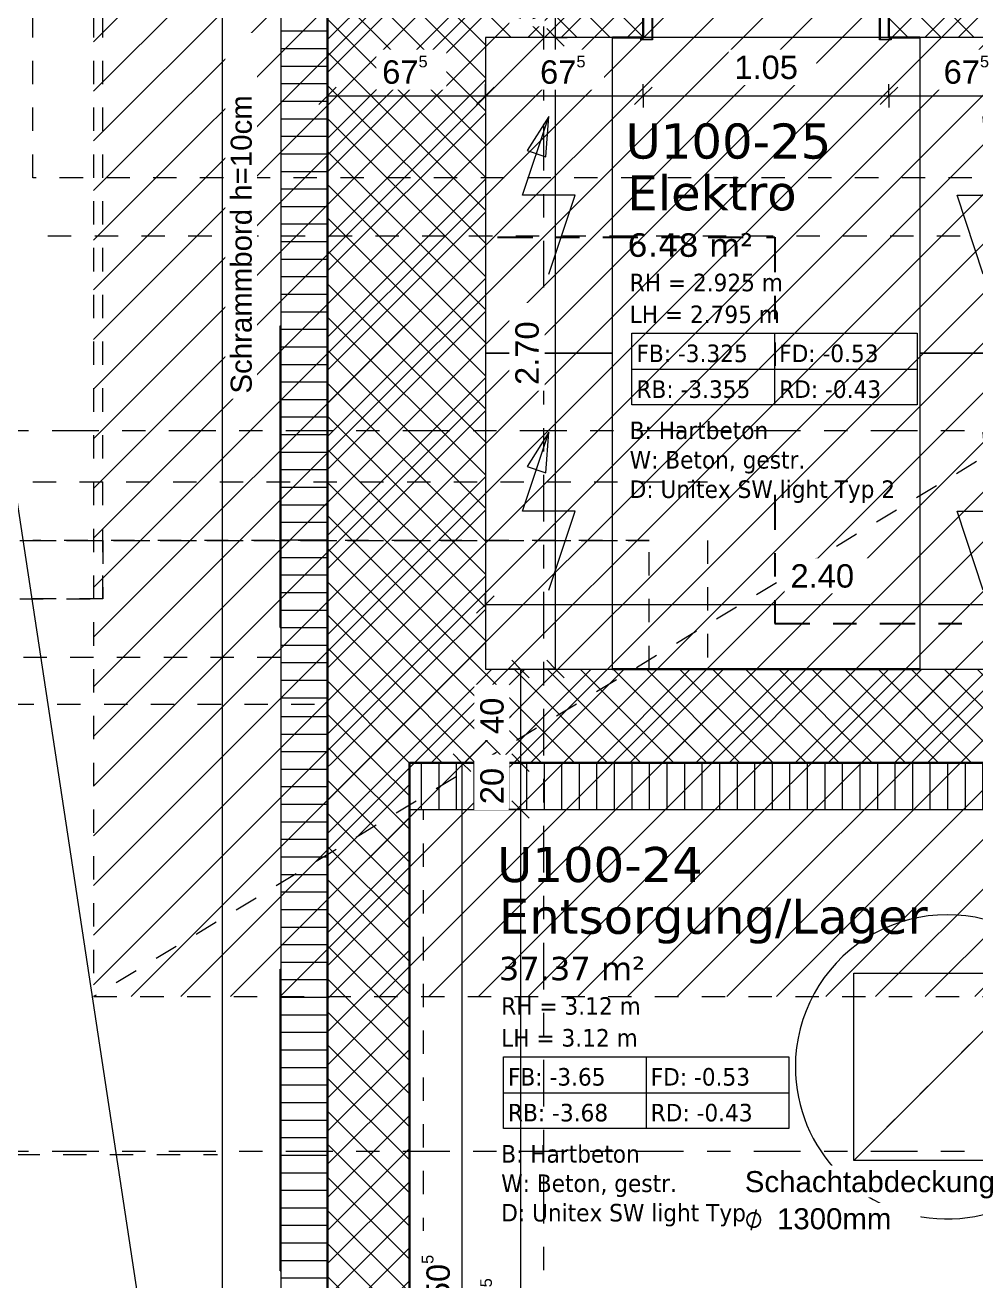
# Model space of a CAD drawing. Header units: metres. Extents: x -35.6 to 33, y -4 to 38.1.
# Drawn here: x -14.28 to -10.21, y 0.24 to 5.6 of the extents above; entities that cross this region are included whole.
import ezdxf

# ---------------------------------------------------------------- set-up
doc = ezdxf.new("R2010")
doc.units = ezdxf.units.M
for name, pattern in [('_Rasterlinie_', [0.375, 0.2, -0.05, 0.075, -0.05]), ('_Schnittlinie_', [0.3, 0.15, -0.05, 0.05, -0.05]), ('_Verdeckte Linien_', [0.15, 0.1, -0.05]), ('Grundrissdarstellung Sturz', [0.25, 0.15, -0.05, 0, -0.05]), ('Strichliert - Fein', [0.15, 0.1, -0.05]), ('Strichpunkt - Fein', [0.2, 0.1, -0.05, 0, -0.05]), ('Strichpunkt - Weit', [0.5, 0.2, -0.15, 0, -0.15])]:
    doc.linetypes.add(name, pattern=pattern)
for name, color, linetype, lineweight in [('A-____-____-DIMS', 7, 'Continuous', 5), ('A-____-____-DIMS-50', 7, 'Continuous', 5), ('A-AREA-____-IDEN', 7, 'Continuous', 5), ('A-CLNG-____-OTLN', 7, 'Continuous', 9), ('A-DETL-____-HDLN', 7, '_Verdeckte Linien_', 9), ('A-DETL-GENF-HDLN', 7, '_Verdeckte Linien_', 9), ('A-DETL-GENF-OTLN', 7, 'Continuous', 9), ('A-DOOR-____-OTLN', 7, 'Continuous', 9), ('A-DOOR-FRAM-MCUT', 7, 'Continuous', 9), ('A-DOOR-OPNG-OTLN', 7, 'Continuous', 9), ('A-FLOR-____-OTLN', 7, 'Continuous', 9), ('A-FLOR-____-OVHD', 7, 'Strichpunkt - Fein', 9), ('A-GENM-____-OTLN', 7, 'Continuous', 9), ('A-WALL-____-MCUT', 7, 'Continuous', 35), ('A-WALL-____-PATT', 7, 'Continuous', 35), ('E-ELEC-EQPM-OTLN', 7, 'Continuous', 9), ('E-LITE-EQPM-OTLN', 7, 'Continuous', 9), ('S-COLS-____-OTLN', 7, 'Continuous', 9), ('S-GRID-____-OTLN', 7, 'Continuous', 5), ('Text', 7, 'Continuous', 5)]:
    doc.layers.add(name, color=color, linetype=linetype, lineweight=lineweight)
doc.layers.add('G-____-____-SYMB', color=7, linetype='Strichpunkt - Weit', lineweight=5, true_color=0x008080)
doc.styles.add('Arial', font='arial.ttf', dxfattribs={"height": 0.1})
doc.styles.add('Arial_2', font='arial.ttf', dxfattribs={"height": 0.09})
doc.styles.add('Segoe UI Symbol', font='seguisym.ttf', dxfattribs={"height": 0.09})
doc.styles.add('Verdana_2', font='verdana.ttf', dxfattribs={"height": 0.1})
doc.styles.add('Verdana_3', font='verdana.ttf', dxfattribs={"width": 0.9, "height": 0.075})
doc.styles.add('Verdana_4', font='verdana.ttf', dxfattribs={"height": 0.15})
doc.dimstyles.new('SUB_Rohbau_fein', dxfattribs={"dimscale": 0.3048, "dimtxt": 0.102026, "dimasz": 0.246063, "dimexe": 0.164042, "dimexo": 0.0625, "dimgap": 0.123031, "dimtad": 1, "dimdec": 1, "dimlfac": 100, "dimrnd": 0.5, "dimdsep": 46, "dimtxsty": 'Arial', "dimblk1": 'OBLIQUE', "dimblk2": 'OBLIQUE', "dimsah": 1, "dimcen": 0.09, "dimazin": 0, "dimtfac": 1, "dimtdec": 4, "dimtix": 1, "dimtmove": 0, "dimatfit": 3, "dimfxl": 0.164042, "dimfxlon": 1, "dimtvp": 1, "dimtfill": 1, "dimtolj": 1, "dimtzin": 0, "dimarcsym": 2})
doc.dimstyles.new('SUB_Rohbau_fein_1', dxfattribs={"dimscale": 0.3048, "dimtxt": 0.102026, "dimasz": 0.246063, "dimexe": 0.164042, "dimexo": 0.0625, "dimgap": 0.123031, "dimtad": 1, "dimrnd": 0.005, "dimzin": 0, "dimdsep": 46, "dimtxsty": 'Arial', "dimblk1": 'OBLIQUE', "dimblk2": 'OBLIQUE', "dimsah": 1, "dimcen": 0.09, "dimazin": 0, "dimtfac": 1, "dimtdec": 4, "dimtix": 1, "dimtmove": 0, "dimatfit": 3, "dimfxl": 0.164042, "dimfxlon": 1, "dimtvp": 1, "dimtfill": 1, "dimtolj": 1, "dimtzin": 0, "dimarcsym": 2})
doc.dimstyles.new('SUB_Rohbau_fein_2', dxfattribs={"dimscale": 0.3048, "dimtxt": 0.102026, "dimasz": 0.246063, "dimexe": 0.164042, "dimexo": 0.0625, "dimgap": 0.123031, "dimtad": 1, "dimrnd": 0.005, "dimzin": 0, "dimdsep": 46, "dimtxsty": 'Arial', "dimblk1": 'OBLIQUE', "dimblk2": 'OBLIQUE', "dimsah": 1, "dimcen": 0.09, "dimazin": 0, "dimtfac": 1, "dimtdec": 4, "dimtix": 1, "dimtmove": 2, "dimatfit": 3, "dimfxl": 0.164042, "dimfxlon": 1, "dimtvp": 1, "dimtfill": 1, "dimtolj": 1, "dimtzin": 0, "dimarcsym": 2})
pattern_1 = [(45, (0, 0), (-0.0707107, 0.0707107), []), (135, (0, 0), (-0.0707107, -0.0707107), [])]

# ---------------------------------------------------------------- blocks, each defined once
blk = doc.blocks.new('TU DF 1 - Stahlzarge - stumpf einschlagend - ML - 1050 x 2140 - EI30-selbstschliessend-32256517--01_UG_OK_FFB_AF_ro')
at = {"layer": 'A-DOOR-____-OTLN', "linetype": 'Grundrissdarstellung Sturz'}
for p, q in [((-0.525, 0.15), (0.525, 0.15)), ((-0.525, -0.15), (0.525, -0.15))]:
    blk.add_line(p, q, dxfattribs=at)
at = {"layer": 'A-DOOR-FRAM-MCUT'}
for p, q in [((-0.535, 0.16), (-0.485, 0.16)), ((-0.535, 0.15), (-0.535, 0.16)), ((-0.533, 0.158), (-0.533, 0.15)), ((-0.487, 0.158), (-0.533, 0.158)), ((-0.487, -0.108), (-0.487, 0.158)), ((-0.485, 0.16), (-0.485, -0.11)), ((0.485, 0.16), (0.535, 0.16)), ((0.485, -0.11), (0.485, 0.16)), ((0.487, 0.158), (0.487, -0.108)), ((0.533, 0.158), (0.487, 0.158)), ((0.533, 0.15), (0.533, 0.158)), ((0.535, 0.16), (0.535, 0.15)), ((-0.535, -0.16), (-0.535, -0.15)), ((-0.5, -0.16), (-0.535, -0.16)), ((-0.533, -0.15), (-0.533, -0.158)), ((-0.533, -0.158), (-0.502, -0.158)), ((-0.502, -0.108), (-0.487, -0.108)), ((-0.502, -0.158), (-0.502, -0.108)), ((-0.5, -0.11), (-0.5, -0.16)), ((-0.485, -0.11), (-0.5, -0.11)), ((0.5, -0.11), (0.485, -0.11)), ((0.487, -0.108), (0.502, -0.108)), ((0.5, -0.16), (0.5, -0.11)), ((0.535, -0.16), (0.5, -0.16)), ((0.502, -0.108), (0.502, -0.158)), ((0.502, -0.158), (0.533, -0.158)), ((0.533, -0.158), (0.533, -0.15)), ((0.535, -0.15), (0.535, -0.16))]:
    blk.add_line(p, q, dxfattribs=at)
at = {"layer": 'A-DOOR-OPNG-OTLN'}
blk.add_line((0.5, -0.16), (0.5, -1.16), dxfattribs=at)
blk.add_arc((0.5, -0.16), 1, 180, 270, dxfattribs=at)
blk = doc.blocks.new('Schaltschrank - 1350 x 600 x 2200 mm-21136576--01_UG_OK_FFB_AF_ro')
at = {"layer": 'A-DETL-GENF-OTLN'}
for p, q in [((0, -0.1589), (0.3375, -0.2714)), ((0, -0.3839), (0, -0.1589)), ((0.1908, -0.178), (0.1641, -0.2581)), ((0.3375, -0.2714), (0.1908, -0.178)), ((0.1641, -0.2581), (0.3375, -0.2714)), ((-0.3375, -0.2714), (0, -0.3839))]:
    blk.add_line(p, q, dxfattribs=at)
at = {"layer": 'E-ELEC-EQPM-OTLN'}
for p, q in [((0.675, 0), (-0.675, 0)), ((-0.675, 0), (-0.675, -0.5429)), ((0.675, -0.5429), (0.675, 0)), ((-0.675, -0.5429), (0.675, -0.5429))]:
    blk.add_line(p, q, dxfattribs=at)
blk = doc.blocks.new('Schaltschrank - 1350 x 600 x 2200 mm-21136577--01_UG_OK_FFB_AF_ro')
at = {"layer": 'A-DETL-GENF-OTLN'}
for p, q in [((-0.3375, 0.2714), (0, 0.3839)), ((0, 0.3839), (0, 0.1589)), ((0, 0.1589), (0.3375, 0.2714)), ((0.1641, 0.2581), (0.3375, 0.2714)), ((0.3375, 0.2714), (0.1908, 0.178)), ((0.1908, 0.178), (0.1641, 0.2581))]:
    blk.add_line(p, q, dxfattribs=at)
at = {"layer": 'E-ELEC-EQPM-OTLN'}
for p, q in [((0.675, 0.5429), (-0.675, 0.5429)), ((-0.675, 0.5429), (-0.675, 0)), ((0.675, 0), (0.675, 0.5429)), ((-0.675, 0), (0.675, 0))]:
    blk.add_line(p, q, dxfattribs=at)
blk = doc.blocks.new('Langfeldleuchte Deckeneinbau - 7200lm _ 4000K _ 1250 x 50-V31--01_UG_OK_FFB_AF_ro')
at = {"layer": 'E-LITE-EQPM-OTLN', "color": 253, "true_color": 0x999999}
for p, q in [((-13.185, 4.3192), (-13.183, 4.3192)), ((-13.185, 4.3192), (-13.183, 4.3192)), ((-13.185, 4.3192), (-13.185, 3.0297)), ((-13.185, 4.2994), (-13.185, 4.3192)), ((-13.183, 4.2994), (-13.185, 4.2994)), ((-13.185, 4.2994), (-13.185, 3.0494)), ((-13.183, 4.2994), (-13.185, 4.2994)), ((-13.185, 3.0494), (-13.185, 4.2994)), ((-13.185, 4.2994), (-13.185, 3.0494)), ((-13.183, 3.0494), (-13.185, 3.0494)), ((-13.185, 3.0297), (-13.185, 3.0494)), ((-13.185, 3.0494), (-13.183, 3.0494)), ((-13.185, 3.0297), (-13.183, 3.0297)), ((-13.183, 3.0297), (-13.185, 3.0297))]:
    blk.add_line(p, q, dxfattribs=at)
blk = doc.blocks.new('Langfeldleuchte Deckeneinbau - 7200lm _ 4000K _ 1250 x 50-V32--01_UG_OK_FFB_AF_ro')
at = {"layer": 'E-LITE-EQPM-OTLN', "color": 253, "true_color": 0x999999}
for p, q in [((-13.185, 1.5692), (-13.183, 1.5692)), ((-13.185, 1.5692), (-13.183, 1.5692)), ((-13.185, 1.5692), (-13.185, 0.2797)), ((-13.185, 1.5494), (-13.185, 1.5692)), ((-13.183, 1.5494), (-13.185, 1.5494)), ((-13.185, 1.5494), (-13.185, 0.2994)), ((-13.183, 1.5494), (-13.185, 1.5494)), ((-13.185, 0.2994), (-13.185, 1.5494)), ((-13.185, 1.5494), (-13.185, 0.2994)), ((-13.183, 0.2994), (-13.185, 0.2994)), ((-13.185, 0.2797), (-13.185, 0.2994)), ((-13.185, 0.2994), (-13.183, 0.2994)), ((-13.185, 0.2797), (-13.183, 0.2797)), ((-13.183, 0.2797), (-13.185, 0.2797))]:
    blk.add_line(p, q, dxfattribs=at)
blk = doc.blocks.new('Deckenöffnung rechteckig - DS-41446744--01_UG_OK_FFB_AF_ro')
at = {"layer": 'A-DETL-GENF-OTLN', "linetype": 'Strichliert - Fein'}
for p, q in [((-0.4, -0.4), (0.4, 0.4)), ((-0.4, -0.4), (-0.4, 0.4)), ((-0.4, 0.4), (0.4, 0.4)), ((0.4, -0.4), (0.4, 0.4)), ((0.4, -0.4), (-0.4, -0.4))]:
    blk.add_line(p, q, dxfattribs=at)
at = {"layer": 'A-DETL-GENF-OTLN'}
for p, q in [((-0.4, -0.4), (-0.4, 0.4)), ((-0.4, -0.4), (0.4, 0.4)), ((-0.4, 0.4), (0.4, 0.4)), ((0.4, -0.4), (0.4, 0.4)), ((0.4, -0.4), (-0.4, -0.4))]:
    blk.add_line(p, q, dxfattribs=at)
blk = doc.blocks.new('Schachtabdeckung_rund - Rund-41619066--01_UG_OK_FFB_AF_ro')
at = {"layer": 'A-GENM-____-OTLN'}
for start, end in [(64.921, 180), (180, 357.7894)]:
    blk.add_arc((0, 0), 0.65, start, end, dxfattribs=at)
blk = doc.blocks.new('Rampenpfeil - Geschnitten-31193017--01_UG_OK_FFB_AF_ro')
at = {"layer": 'A-DETL-GENF-OTLN'}
blk.add_line((0, 0), (9.781, 1.4849), dxfattribs=at)
blk = doc.blocks.new('DE_Linie_mit_Text - Strichliert-43508621--01_UG_OK_FFB_AF_ro')
at = {"layer": 'A-DETL-GENF-HDLN'}
blk.add_line((21.6133, 0), (0, 0), dxfattribs=at)
blk = doc.blocks.new('Beschriftung_Räume-SUB - Vollständig-17704717--01_UG_OK_FFB_AF_ro')
at = {"layer": 'A-AREA-____-IDEN'}
for p, q in [((0, -0.01825), (0.0244, -0.01825)), ((0, -0.02438), (0, -0.01825)), ((0.0122, -0.01825), (0.0122, -0.02438)), ((0.0244, -0.01825), (0.0244, -0.02438)), ((0, -0.02132), (0.0244, -0.02132)), ((0.0244, -0.02438), (0, -0.02438))]:
    blk.add_line(p, q, dxfattribs=at)
blk = doc.blocks.new('DIMBLOCK579--01_UG_OK_FFB_AF_ro')
at = {"layer": 'A-____-____-DIMS-50'}
for p, q in [((-12.008, 5.5516), (-12.0455, 5.5891)), ((-12.008, 5.5516), (-12.058, 5.5516)), ((-12.008, 2.8516), (-12.008, 5.5516)), ((-12.008, 5.5516), (-11.9705, 5.5141)), ((-12.008, 5.5516), (-11.958, 5.5516)), ((-12.008, 2.8516), (-12.058, 2.8516)), ((-12.008, 2.8516), (-12.0455, 2.8891)), ((-12.008, 2.8516), (-11.9705, 2.8141)), ((-12.008, 2.8516), (-11.958, 2.8516))]:
    blk.add_line(p, q, dxfattribs=at)
at = {"layer": 'A-____-____-DIMS-50', "color": 0, "insert": (-12.18, 4.0659), "char_height": 0.1, "width": 0.325653, "attachment_point": 1, "rotation": 90, "line_spacing_factor": 0.941778, "style": 'Arial', "bg_fill": 3, "box_fill_scale": 1.25, "bg_fill_color": 256, "bg_fill_true_color": 13158600, "bg_fill_transparency": 0}
blk.add_mtext('2.70', dxfattribs=at)
blk = doc.blocks.new('_Oblique')
at = {"color": 0, "linetype": 'ByBlock', "lineweight": -2}
blk.add_line((-0.5, -0.5), (0.5, 0.5), dxfattribs=at)
blk = doc.blocks.new('DIMBLOCK580--01_UG_OK_FFB_AF_ro')
at = {"layer": 'A-____-____-DIMS-50'}
for p, q in [((-12.008, 5.8516), (-12.058, 5.8516)), ((-12.008, 5.8516), (-12.0455, 5.8891)), ((-12.008, 5.5516), (-12.008, 5.8516)), ((-12.008, 5.8516), (-11.9705, 5.8141)), ((-12.008, 5.8516), (-11.958, 5.8516)), ((-12.008, 5.5516), (-12.0455, 5.5891)), ((-12.008, 5.5516), (-12.058, 5.5516)), ((-12.008, 5.5516), (-11.9705, 5.5141)), ((-12.008, 5.5516), (-11.958, 5.5516))]:
    blk.add_line(p, q, dxfattribs=at)
at = {"layer": 'A-____-____-DIMS-50', "color": 0, "insert": (-12.18, 5.624), "char_height": 0.1, "width": 0.186088, "attachment_point": 1, "rotation": 90, "line_spacing_factor": 0.941778, "style": 'Arial', "bg_fill": 3, "box_fill_scale": 1.25, "bg_fill_color": 256, "bg_fill_true_color": 13158600, "bg_fill_transparency": 0}
blk.add_mtext('30', dxfattribs=at)
blk = doc.blocks.new('DIMBLOCK705--01_UG_OK_FFB_AF_ro')
at = {"layer": 'A-____-____-DIMS-50'}
for p, q in [((-12.408, 2.4516), (-12.4455, 2.4891)), ((-12.408, 2.4516), (-12.458, 2.4516)), ((-12.408, 2.4516), (-12.408, -2.0534)), ((-12.408, 2.4516), (-12.3705, 2.4141)), ((-12.408, 2.4516), (-12.358, 2.4516)), ((-12.408, -2.0534), (-12.4455, -2.0159)), ((-12.408, -2.0534), (-12.458, -2.0534)), ((-12.408, -2.0534), (-12.3705, -2.0909)), ((-12.408, -2.0534), (-12.358, -2.0534))]:
    blk.add_line(p, q, dxfattribs=at)
at = {"layer": 'A-____-____-DIMS-50', "color": 0, "insert": (-12.58, 0.0374), "char_height": 0.1, "width": 0.388091, "attachment_point": 1, "rotation": 90, "line_spacing_factor": 0.941778, "style": 'Arial', "bg_fill": 3, "box_fill_scale": 1.25, "bg_fill_color": 256, "bg_fill_true_color": 13158600, "bg_fill_transparency": 0}
blk.add_mtext('4.50\\A2\\H0.5x;\\S5^  ;\\H2x;', dxfattribs=at)
blk = doc.blocks.new('DIMBLOCK706--01_UG_OK_FFB_AF_ro')
at = {"layer": 'A-____-____-DIMS-50'}
for p, q in [((-12.158, 2.8516), (-12.208, 2.8516)), ((-12.158, 2.8516), (-12.1955, 2.8891)), ((-12.158, 2.8516), (-12.158, 2.4516)), ((-12.158, 2.8516), (-12.1205, 2.8141)), ((-12.158, 2.8516), (-12.108, 2.8516)), ((-12.158, 2.4516), (-12.1955, 2.4891)), ((-12.158, 2.4516), (-12.208, 2.4516)), ((-12.158, 2.4516), (-12.1205, 2.4141)), ((-12.158, 2.4516), (-12.108, 2.4516))]:
    blk.add_line(p, q, dxfattribs=at)
at = {"layer": 'A-____-____-DIMS-50', "color": 0, "insert": (-12.33, 2.574), "char_height": 0.1, "width": 0.186088, "attachment_point": 1, "rotation": 90, "line_spacing_factor": 0.941778, "style": 'Arial', "bg_fill": 3, "box_fill_scale": 1.25, "bg_fill_color": 256, "bg_fill_true_color": 13158600, "bg_fill_transparency": 0}
blk.add_mtext('40', dxfattribs=at)
blk = doc.blocks.new('DIMBLOCK707--01_UG_OK_FFB_AF_ro')
at = {"layer": 'A-____-____-DIMS-50'}
for p, q in [((-12.158, 2.4516), (-12.1955, 2.4891)), ((-12.158, 2.4516), (-12.208, 2.4516)), ((-12.158, 2.4516), (-12.158, 2.2516)), ((-12.158, 2.4516), (-12.1205, 2.4141)), ((-12.158, 2.4516), (-12.108, 2.4516)), ((-12.158, 2.2516), (-12.1955, 2.2891)), ((-12.158, 2.2516), (-12.208, 2.2516)), ((-12.158, 2.2516), (-12.1205, 2.2141)), ((-12.158, 2.2516), (-12.108, 2.2516))]:
    blk.add_line(p, q, dxfattribs=at)
at = {"layer": 'A-____-____-DIMS-50', "color": 0, "insert": (-12.33, 2.274), "char_height": 0.1, "width": 0.186088, "attachment_point": 1, "rotation": 90, "line_spacing_factor": 0.941778, "style": 'Arial', "bg_fill": 3, "box_fill_scale": 1.25, "bg_fill_color": 256, "bg_fill_true_color": 13158600, "bg_fill_transparency": 0}
blk.add_mtext('20', dxfattribs=at)
blk = doc.blocks.new('DIMBLOCK708--01_UG_OK_FFB_AF_ro')
at = {"layer": 'A-____-____-DIMS-50'}
for p, q in [((-12.158, 2.2516), (-12.1955, 2.2891)), ((-12.158, 2.2516), (-12.208, 2.2516)), ((-12.158, 2.2516), (-12.158, -2.0534)), ((-12.158, 2.2516), (-12.1205, 2.2141)), ((-12.158, 2.2516), (-12.108, 2.2516)), ((-12.158, -2.0534), (-12.1955, -2.0159)), ((-12.158, -2.0534), (-12.208, -2.0534)), ((-12.158, -2.0534), (-12.1205, -2.0909)), ((-12.158, -2.0534), (-12.108, -2.0534))]:
    blk.add_line(p, q, dxfattribs=at)
at = {"layer": 'A-____-____-DIMS-50', "color": 0, "insert": (-12.33, -0.0626), "char_height": 0.1, "width": 0.388091, "attachment_point": 1, "rotation": 90, "line_spacing_factor": 0.941778, "style": 'Arial', "bg_fill": 3, "box_fill_scale": 1.25, "bg_fill_color": 256, "bg_fill_true_color": 13158600, "bg_fill_transparency": 0}
blk.add_mtext('4.30\\A2\\H0.5x;\\S5^  ;\\H2x;', dxfattribs=at)
blk = doc.blocks.new('DIMBLOCK736--01_UG_OK_FFB_AF_ro')
at = {"layer": 'A-____-____-DIMS-50'}
for p, q in [((-12.308, 3.1277), (-12.308, 3.1777)), ((-9.908, 3.1277), (-9.908, 3.1777)), ((-12.308, 3.1277), (-12.3455, 3.0902)), ((-12.308, 3.1277), (-12.2705, 3.1652)), ((-12.308, 3.1277), (-9.908, 3.1277)), ((-12.308, 3.1277), (-12.308, 3.0777)), ((-9.908, 3.1277), (-9.9455, 3.0902)), ((-9.908, 3.1277), (-9.8705, 3.1652)), ((-9.908, 3.1277), (-9.908, 3.0777))]:
    blk.add_line(p, q, dxfattribs=at)
at = {"layer": 'A-____-____-DIMS-50', "color": 0, "insert": (-11.0037, 3.2998), "char_height": 0.1, "width": 0.325653, "attachment_point": 1, "line_spacing_factor": 0.941778, "style": 'Arial', "bg_fill": 3, "box_fill_scale": 1.25, "bg_fill_color": 256, "bg_fill_true_color": 13158600, "bg_fill_transparency": 0}
blk.add_mtext('2.40', dxfattribs=at)
blk = doc.blocks.new('DIMBLOCK743--01_UG_OK_FFB_AF_ro')
at = {"layer": 'A-____-____-DIMS-50'}
for p, q in [((-12.983, 5.3016), (-12.983, 5.3516)), ((-12.983, 5.3016), (-12.9455, 5.3391)), ((-12.308, 5.3016), (-12.308, 5.3516)), ((-12.308, 5.3016), (-12.2705, 5.3391)), ((-12.983, 5.3016), (-13.0205, 5.2641)), ((-12.983, 5.3016), (-12.308, 5.3016)), ((-12.983, 5.3016), (-12.983, 5.2516)), ((-12.308, 5.3016), (-12.3455, 5.2641)), ((-12.308, 5.3016), (-12.308, 5.2516))]:
    blk.add_line(p, q, dxfattribs=at)
at = {"layer": 'A-____-____-DIMS-50', "color": 0, "insert": (-12.7491, 5.4736), "char_height": 0.1, "width": 0.248525, "attachment_point": 1, "line_spacing_factor": 0.941778, "style": 'Arial', "bg_fill": 3, "box_fill_scale": 1.25, "bg_fill_color": 256, "bg_fill_true_color": 13158600, "bg_fill_transparency": 0}
blk.add_mtext('67\\A2\\H0.5x;\\S5^  ;\\H2x;', dxfattribs=at)
blk = doc.blocks.new('DIMBLOCK744--01_UG_OK_FFB_AF_ro')
at = {"layer": 'A-____-____-DIMS-50'}
for p, q in [((-12.308, 5.3016), (-12.308, 5.3516)), ((-12.308, 5.3016), (-12.2705, 5.3391)), ((-11.633, 5.3016), (-11.633, 5.3516)), ((-11.633, 5.3016), (-11.5955, 5.3391)), ((-12.308, 5.3016), (-12.3455, 5.2641)), ((-12.308, 5.3016), (-11.633, 5.3016)), ((-12.308, 5.3016), (-12.308, 5.2516)), ((-11.633, 5.3016), (-11.6705, 5.2641)), ((-11.633, 5.3016), (-11.633, 5.2516))]:
    blk.add_line(p, q, dxfattribs=at)
at = {"layer": 'A-____-____-DIMS-50', "color": 0, "insert": (-12.0741, 5.4736), "char_height": 0.1, "width": 0.248525, "attachment_point": 1, "line_spacing_factor": 0.941778, "style": 'Arial', "bg_fill": 3, "box_fill_scale": 1.25, "bg_fill_color": 256, "bg_fill_true_color": 13158600, "bg_fill_transparency": 0}
blk.add_mtext('67\\A2\\H0.5x;\\S5^  ;\\H2x;', dxfattribs=at)
blk = doc.blocks.new('DIMBLOCK745--01_UG_OK_FFB_AF_ro')
at = {"layer": 'A-____-____-DIMS-50'}
for p, q in [((-11.633, 5.3016), (-11.633, 5.3516)), ((-11.633, 5.3016), (-11.5955, 5.3391)), ((-10.583, 5.3016), (-10.583, 5.3516)), ((-10.583, 5.3016), (-10.5455, 5.3391)), ((-11.633, 5.3016), (-11.6705, 5.2641)), ((-11.633, 5.3016), (-10.583, 5.3016)), ((-11.633, 5.3016), (-11.633, 5.2516)), ((-10.583, 5.3016), (-10.6205, 5.2641)), ((-10.583, 5.3016), (-10.583, 5.2516))]:
    blk.add_line(p, q, dxfattribs=at)
at = {"layer": 'A-____-____-DIMS-50', "color": 0, "insert": (-11.2437, 5.4736), "char_height": 0.1, "width": 0.325653, "attachment_point": 1, "line_spacing_factor": 0.941778, "style": 'Arial', "bg_fill": 3, "box_fill_scale": 1.25, "bg_fill_color": 256, "bg_fill_true_color": 13158600, "bg_fill_transparency": 0}
blk.add_mtext('1.05', dxfattribs=at)
blk = doc.blocks.new('DIMBLOCK746--01_UG_OK_FFB_AF_ro')
at = {"layer": 'A-____-____-DIMS-50'}
for p, q in [((-10.583, 5.3016), (-10.583, 5.3516)), ((-10.583, 5.3016), (-10.5455, 5.3391)), ((-9.908, 5.3016), (-9.908, 5.3516)), ((-9.908, 5.3016), (-9.8705, 5.3391)), ((-10.583, 5.3016), (-10.6205, 5.2641)), ((-10.583, 5.3016), (-9.908, 5.3016)), ((-10.583, 5.3016), (-10.583, 5.2516)), ((-9.908, 5.3016), (-9.9455, 5.2641)), ((-9.908, 5.3016), (-9.908, 5.2516))]:
    blk.add_line(p, q, dxfattribs=at)
at = {"layer": 'A-____-____-DIMS-50', "color": 0, "insert": (-10.3491, 5.4736), "char_height": 0.1, "width": 0.248525, "attachment_point": 1, "line_spacing_factor": 0.941778, "style": 'Arial', "bg_fill": 3, "box_fill_scale": 1.25, "bg_fill_color": 256, "bg_fill_true_color": 13158600, "bg_fill_transparency": 0}
blk.add_mtext('67\\A2\\H0.5x;\\S5^  ;\\H2x;', dxfattribs=at)

msp = doc.modelspace()

# ---------------------------------------------------------------- hatches: boundary and pattern name
at = {"layer": 'A-DETL-GENF-OTLN', "true_color": 0xff00ff}
h = msp.add_hatch(dxfattribs=at)
h.set_pattern_fill('FP_36', color=6, style=0, pattern_type=2)
h.set_pattern_definition([(45, (0, 0), (-0.106066, 0.106066), [])])
h.paths.add_polyline_path([(-4.0742, 1.4516), (-2.728, 1.4516), (-2.728, 6.8016), (4.502, 6.8016), (4.502, 12.6516), (-13.983, 12.6516), (-13.983, 1.4516), (-4.128, 1.4516)])
h.paths.add_polyline_path([(-9.728, 2.8516), (-9.728, 4.7016), (-9.278, 4.7016), (-9.648, 4.6216), (-9.7203, 3.0217)])
h.paths.add_polyline_path([(-4.768, 9.9916), (-4.768, 11.2516), (-4.128, 11.2516), (-4.688, 11.1716), (-4.7103, 10.8428)])
at = {"layer": 'A-WALL-____-PATT', "lineweight": 9, "true_color": 0x787878}
h = msp.add_hatch(dxfattribs=at)
h.set_pattern_fill('FP_6', color=8, angle=270, style=0, pattern_type=2)
h.set_pattern_definition([(180, (-12.983, 12.929), (-9e-18, -0.075), [])])
h.paths.add_polyline_path([(-12.983, 2.7016), (-12.983, 7.2252), (-13.183, 7.2252), (-13.183, 2.7016), (-13.0205, 2.7016)])
at = {"layer": 'A-WALL-____-PATT', "lineweight": 9}
h = msp.add_hatch(dxfattribs=at)
h.set_pattern_fill('FP_1', color=256, style=0, pattern_type=2)
h.set_pattern_definition(pattern_1)
h.paths.add_polyline_path([(-12.983, 2.8516), (-12.308, 2.8516), (-12.308, 5.8516), (-12.983, 5.8516), (-12.983, 3.0991)])
h = msp.add_hatch(dxfattribs=at)
h.set_pattern_fill('FP_1', color=256, style=0, pattern_type=2)
h.set_pattern_definition(pattern_1)
h.paths.add_polyline_path([(-6.1278, 5.5516), (-5.278, 5.5516), (-5.278, 5.8516), (-10.583, 5.8516), (-10.583, 5.5516), (-6.6738, 5.5516)])
h.paths.add_polyline_path([(-4.228, 5.5516), (-4.128, 5.5516), (-4.128, 5.8516), (-4.228, 5.8516), (-4.228, 5.6803)])
h.paths.add_polyline_path([(-12.308, 5.5516), (-11.633, 5.5516), (-11.633, 5.8516), (-12.308, 5.8516), (-12.308, 5.6803)])
h = msp.add_hatch(dxfattribs=at)
h.set_pattern_fill('FP_1', color=256, style=0, pattern_type=2)
h.set_pattern_definition(pattern_1)
h.paths.add_polyline_path([(-12.983, 2.4516), (-4.128, 2.4516), (-4.128, 2.8516), (-12.983, 2.8516), (-12.983, 2.4537)])
at = {"layer": 'A-WALL-____-PATT', "lineweight": 9, "true_color": 0x787878}
h = msp.add_hatch(dxfattribs=at)
h.set_pattern_fill('FP_13', color=8, angle=270, style=0, pattern_type=2)
h.set_pattern_definition([(180, (-12.983, 0.32406), (1e-16, -0.075), [])])
h.paths.add_polyline_path([(-13.183, -2.0534), (-12.983, -2.0534), (-12.983, 2.7016), (-13.183, 2.7016), (-13.183, -2.0534)])
at = {"layer": 'A-WALL-____-PATT', "lineweight": 9}
h = msp.add_hatch(dxfattribs=at)
h.set_pattern_fill('FP_1', color=256, style=0, pattern_type=2)
h.set_pattern_definition(pattern_1)
h.paths.add_polyline_path([(-12.633, -2.0534), (-12.633, 2.4516), (-12.983, 2.4516), (-12.983, -2.0534), (-12.9127, -2.0534)])
at = {"layer": 'A-WALL-____-PATT', "lineweight": 9, "true_color": 0x787878}
h = msp.add_hatch(dxfattribs=at)
h.set_pattern_fill('FP_18', color=8, angle=-90, style=0, pattern_type=2)
h.set_pattern_definition([(270, (-8.306, 2.452), (0.075, 2e-16), [])])
h.paths.add_polyline_path([(-4.0662, 2.2516), (-3.978, 2.2516), (-3.978, 2.4516), (-12.633, 2.4516), (-12.633, 2.2516), (-4.0742, 2.2516)])

# ---------------------------------------------------------------- linework, layer by layer
at = {"layer": 'A-CLNG-____-OTLN'}
for p, q in [((-11.595, 5.5516), (-11.633, 5.5516)), ((-10.6229, 5.5516), (-11.5931, 5.5516)), ((-10.583, 5.5516), (-10.621, 5.5516))]:
    msp.add_line(p, q, dxfattribs=at)
at = {"layer": 'A-DETL-____-HDLN'}
for p, q in [((-13.943, 3.1516), (-13.943, 15.9716)), ((-13.983, 12.6516), (-13.983, 1.4516)), ((-14.243, 4.9516), (-14.243, 11.4816)), ((-9.028, 4.9516), (-14.243, 4.9516)), ((-9.278, 4.7016), (-14.243, 4.7016)), ((-14.243, 3.6516), (-11.358, 3.6516)), ((-15.698, 3.4016), (-11.608, 3.4016)), ((-14.243, 3.4016), (-11.608, 3.4016)), ((-11.608, 3.4016), (-14.243, 3.4016)), ((-13.943, 3.4016), (-13.943, 3.2216)), ((-13.943, 3.4016), (-13.943, 3.1516)), ((-11.608, 2.8516), (-11.608, 3.4016)), ((-11.358, 3.4016), (-11.358, 2.8516)), ((-15.698, 3.1516), (-13.943, 3.1516)), ((-13.943, 3.1516), (-15.698, 3.1516)), ((-9.028, 2.4516), (-11.608, 2.4516)), ((-13.983, 1.4516), (-2.728, 1.4516)), ((-19.113, 0.7766), (-13.453, 0.7766))]:
    msp.add_line(p, q, dxfattribs=at)
at = {"layer": 'A-FLOR-____-OTLN'}
for start, end in [(64.921, 180), (180, 357.7894)]:
    msp.add_arc((-10.333, 1.1516), 0.65, start, end, dxfattribs=at)
at = {"layer": 'A-FLOR-____-OVHD'}
for p, q in [((-13.183, 2.9016), (-19.538, 2.9016)), ((-19.538, 2.7016), (-12.983, 2.7016)), ((-12.573, -1.9934), (-12.573, 2.2516))]:
    msp.add_line(p, q, dxfattribs=at)
at = {"layer": 'A-WALL-____-MCUT'}
for p, q in [((-12.983, 16.4116), (-12.983, -2.0534)), ((-11.633, 5.5516), (-11.633, 5.8516)), ((-10.583, 5.8516), (-10.583, 5.5516)), ((-11.7652, 5.5516), (-11.633, 5.5516)), ((-10.583, 5.5516), (-10.4509, 5.5516)), ((-10.4509, 2.8516), (-11.7652, 2.8516)), ((-12.633, 2.4516), (-3.978, 2.4516)), ((-12.633, -2.0534), (-12.633, 2.4516))]:
    msp.add_line(p, q, dxfattribs=at)
at = {"layer": 'A-WALL-____-MCUT', "lineweight": 9}
for p, q in [((-13.183, 7.2252), (-13.183, -2.0534)), ((-12.633, 2.2516), (-3.978, 2.2516))]:
    msp.add_line(p, q, dxfattribs=at)
at = {"layer": 'G-____-____-SYMB', "color": 1, "linetype": '_Schnittlinie_', "lineweight": 30, "true_color": 0xff0000}
for p, q in [((-11.0713, 4.6974), (-11.0713, 4.1471)), ((-11.0713, 3.0466), (-9.1008, 3.0466))]:
    msp.add_line(p, q, dxfattribs=at)
at = {"layer": 'S-COLS-____-OTLN'}
for p, q in [((-13.433, 6.9442), (-13.433, 0.7611)), ((-13.433, 0.7611), (-13.433, -2.2033))]:
    msp.add_line(p, q, dxfattribs=at)
at = {"layer": 'S-GRID-____-OTLN', "color": 8, "linetype": '_Rasterlinie_', "true_color": 0x808080}
for p, q in [((-12.058, -3.518), (-12.058, 26.6349)), ((-34.6604, 3.8716), (27.9515, 3.8716)), ((-34.6604, 0.7916), (18.2196, 0.7916))]:
    msp.add_line(p, q, dxfattribs=at)

# ---------------------------------------------------------------- block references
at = {"layer": 'A-AREA-____-IDEN', "xscale": 49.99999999999998, "yscale": 49.99999999999998, "zscale": 49.99999999999998}
for p in [(-11.6819, 5.1994), (-12.231, 2.1071)]:
    msp.add_blockref('Beschriftung_Räume-SUB - Vollständig-17704717--01_UG_OK_FFB_AF_ro', p, dxfattribs=at)
at = {"layer": 'A-DETL-GENF-OTLN'}
for name, p, rotation in [('Rampenpfeil - Geschnitten-31193017--01_UG_OK_FFB_AF_ro', (-13.433, -2.2033), 89.99999999999991), ('DE_Linie_mit_Text - Strichliert-43508621--01_UG_OK_FFB_AF_ro', (-13.983, 1.4516), 31.21153280802236)]:
    msp.add_blockref(name, p, dxfattribs=dict(at, rotation=rotation))
at = {"layer": 'A-DOOR-____-OTLN', "rotation": 180}
msp.add_blockref('TU DF 1 - Stahlzarge - stumpf einschlagend - ML - 1050 x 2140 - EI30-selbstschliessend-32256517--01_UG_OK_FFB_AF_ro', (-11.108, 5.7016), dxfattribs=at)
at = {"layer": 'A-GENM-____-OTLN'}
for name in ['Schachtabdeckung_rund - Rund-41619066--01_UG_OK_FFB_AF_ro', 'Deckenöffnung rechteckig - DS-41446744--01_UG_OK_FFB_AF_ro']:
    msp.add_blockref(name, (-10.333, 1.1516), dxfattribs=at)
at = {"layer": 'E-ELEC-EQPM-OTLN'}
for name, p, rotation in [('Schaltschrank - 1350 x 600 x 2200 mm-21136576--01_UG_OK_FFB_AF_ro', (-12.308, 4.8766), 89.9999999999999), ('Schaltschrank - 1350 x 600 x 2200 mm-21136577--01_UG_OK_FFB_AF_ro', (-9.908, 4.8766), 90.0000000000001), ('Schaltschrank - 1350 x 600 x 2200 mm-21136576--01_UG_OK_FFB_AF_ro', (-12.308, 3.5266), 89.9999999999999), ('Schaltschrank - 1350 x 600 x 2200 mm-21136577--01_UG_OK_FFB_AF_ro', (-9.908, 3.5266), 90.0000000000001)]:
    msp.add_blockref(name, p, dxfattribs=dict(at, rotation=rotation))
at = {"layer": 'E-LITE-EQPM-OTLN', "color": 253, "true_color": 0x999999}
for name in ['Langfeldleuchte Deckeneinbau - 7200lm _ 4000K _ 1250 x 50-V31--01_UG_OK_FFB_AF_ro', 'Langfeldleuchte Deckeneinbau - 7200lm _ 4000K _ 1250 x 50-V32--01_UG_OK_FFB_AF_ro']:
    msp.add_blockref(name, (0, 0), dxfattribs=at)

# ---------------------------------------------------------------- texts
at = {"layer": 'A-AREA-____-IDEN', "attachment_point": 1}
for s, insert, char_height, width, style in [('U100-25', (-11.7087, 5.1837), 0.15, 1.074261, 'Verdana_4'), ('Elektro', (-11.7015, 4.9625), 0.15, 0.865822, 'Verdana_4'), ('6.48 m²', (-11.7011, 4.714), 0.1, 0.709493, 'Verdana_2'), ('RH = 2.925 m', (-11.6912, 4.5415), 0.075, 0.822531, 'Verdana_3'), ('LH = 2.795 m', (-11.6912, 4.4055), 0.075, 0.808101, 'Verdana_3'), ('FB: -3.325', (-11.6623, 4.2387), 0.075, 0.624114, 'Verdana_3'), ('FD: -0.53', (-11.0523, 4.2387), 0.075, 0.562785, 'Verdana_3'), ('RB: -3.355', (-11.6623, 4.0856), 0.075, 0.638544, 'Verdana_3'), ('RD: -0.43', (-11.0523, 4.0856), 0.075, 0.577215, 'Verdana_3'), ('B: Hartbeton', (-11.6912, 3.9094), 0.075, 0.753987, 'Verdana_3'), ('W: Beton, gestr.', (-11.6912, 3.7837), 0.075, 0.970443, 'Verdana_3'), ('D: Unitex SW light Typ 2', (-11.6912, 3.658), 0.075, 1.450253, 'Verdana_3'), ('U100-24', (-12.2578, 2.0914), 0.15, 1.074261, 'Verdana_4'), ('Entsorgung/Lager', (-12.2506, 1.8702), 0.15, 2.204641, 'Verdana_4'), ('37.37 m²', (-12.2502, 1.6217), 0.1, 0.817721, 'Verdana_2'), ('RH = 3.12 m', (-12.2403, 1.4493), 0.075, 0.750379, 'Verdana_3'), ('LH = 3.12 m', (-12.2403, 1.3132), 0.075, 0.735949, 'Verdana_3'), ('FB: -3.65', (-12.2114, 1.1464), 0.075, 0.551962, 'Verdana_3'), ('FD: -0.53', (-11.6014, 1.1464), 0.075, 0.562785, 'Verdana_3'), ('RB: -3.68', (-12.2114, 0.9933), 0.075, 0.566392, 'Verdana_3'), ('RD: -0.43', (-11.6014, 0.9933), 0.075, 0.577215, 'Verdana_3'), ('B: Hartbeton', (-12.2403, 0.8171), 0.075, 0.753987, 'Verdana_3'), ('W: Beton, gestr.', (-12.2403, 0.6914), 0.075, 0.970443, 'Verdana_3'), ('D: Unitex SW light Typ 2', (-12.2403, 0.5657), 0.075, 1.450253, 'Verdana_3')]:
    msp.add_mtext(s, dxfattribs=dict(at, insert=insert, char_height=char_height, width=width, style=style))

# ---------------------------------------------------------------- next in the draw order: texts
at = {"layer": 'Text', "insert": (-13.3967, 4.0292), "char_height": 0.09, "width": 1.519198, "attachment_point": 1, "rotation": 90, "style": 'Arial_2', "bg_fill": 3, "box_fill_scale": 1.25, "bg_fill_color": 256, "bg_fill_true_color": 13158600, "bg_fill_transparency": 0}
msp.add_mtext('Schrammbord h=10cm', dxfattribs=at)
at = {"layer": 'Text', "insert": (-11.199, 0.7059), "char_height": 0.09, "width": 1.314768, "attachment_point": 1, "style": 'Arial_2', "bg_fill": 3, "box_fill_scale": 1.25, "bg_fill_color": 256, "bg_fill_true_color": 13158600, "bg_fill_transparency": 0}
msp.add_mtext('Schachtabdeckung ', dxfattribs=at)

# ---------------------------------------------------------------- next in the draw order: dimensions: what is measured, and where the dimension line sits
at = {"layer": 'A-____-____-DIMS'}
dim = msp.add_linear_dim(base=(-12.008, 5.5516), p1=(-12.058, 2.8516), p2=(-12.058, 5.5516), angle=90, dimstyle='SUB_Rohbau_fein_1', override={"dimpost": '<>', "dimfxl": 2.7}, dxfattribs=at)
dim.commit()
dim.dimension.update_dxf_attribs({"geometry": 'DIMBLOCK579--01_UG_OK_FFB_AF_ro', "text_midpoint": (-12.0966, 4.2016)})
dim = msp.add_linear_dim(base=(-12.308, 5.3016), p1=(-12.983, 5.3516), p2=(-12.308, 5.3516), text='\\A1;67\\Q;{\\A1;{\\H0.5x;\\S5^ ;}}', dimstyle='SUB_Rohbau_fein', override={"dimpost": '<>', "dimfxl": 0.675}, dxfattribs=at)
dim.commit()
dim.dimension.update_dxf_attribs({"geometry": 'DIMBLOCK743--01_UG_OK_FFB_AF_ro', "text_midpoint": (-12.6455, 5.3901)})
dim = msp.add_linear_dim(base=(-12.408, -2.0534), p1=(-12.358, 2.4516), p2=(-12.358, -2.0534), angle=90, text='\\A1;4.50\\Q;{\\A1;{\\H0.5x;\\S5^ ;}}', dimstyle='SUB_Rohbau_fein_1', override={"dimpost": '<>', "dimfxl": 4.505}, dxfattribs=at)
dim.commit()
dim.dimension.update_dxf_attribs({"geometry": 'DIMBLOCK705--01_UG_OK_FFB_AF_ro', "text_midpoint": (-12.4966, 0.1991)})

# ---------------------------------------------------------------- next in the draw order: linework, layer by layer
at = {"layer": 'G-____-____-SYMB', "color": 1, "linetype": '_Schnittlinie_', "lineweight": 30, "true_color": 0xff0000}
msp.add_line((-12.2556, 4.6974), (-11.0713, 4.6974), dxfattribs=at)

# ---------------------------------------------------------------- next in the draw order: texts
at = {"layer": 'Text', "insert": (-11.199, 0.5472), "char_height": 0.09, "width": 0.124262, "attachment_point": 1, "style": 'Segoe UI Symbol', "bg_fill": 3, "box_fill_scale": 1.25, "bg_fill_color": 256, "bg_fill_true_color": 13158600, "bg_fill_transparency": 0}
msp.add_mtext('\\fSegoe UI Symbol|b0|i0|c254|p34|;⌀', dxfattribs=at)

# ---------------------------------------------------------------- next in the draw order: dimensions: what is measured, and where the dimension line sits
at = {"layer": 'A-____-____-DIMS'}
for base, p1, p2, override, picture, middle in [((-12.008, 5.8516), (-12.058, 5.5516), (-12.058, 5.8516), {"dimpost": '<>', "dimfxl": 0.3}, 'DIMBLOCK580--01_UG_OK_FFB_AF_ro', (-12.0966, 5.7016)), ((-12.158, 2.4516), (-12.108, 2.8516), (-12.108, 2.4516), {"dimpost": '<>', "dimfxl": 0.4}, 'DIMBLOCK706--01_UG_OK_FFB_AF_ro', (-12.2466, 2.6516))]:
    dim = msp.add_linear_dim(base=base, p1=p1, p2=p2, angle=90, dimstyle='SUB_Rohbau_fein', override=override, dxfattribs=at)
    dim.commit()
    dim.dimension.update_dxf_attribs({"geometry": picture, "text_midpoint": middle})
dim = msp.add_linear_dim(base=(-9.908, 3.1277), p1=(-12.308, 3.1777), p2=(-9.908, 3.1777), dimstyle='SUB_Rohbau_fein_2', override={"dimpost": '<>', "dimfxl": 2.4}, dxfattribs=at)
dim.commit()
dim.dimension.update_dxf_attribs({"geometry": 'DIMBLOCK736--01_UG_OK_FFB_AF_ro', "text_midpoint": (-10.8409, 3.2331), "dimtype": 160})

# ---------------------------------------------------------------- next in the draw order: linework, layer by layer
at = {"layer": 'G-____-____-SYMB', "color": 1, "linetype": '_Schnittlinie_', "lineweight": 30, "true_color": 0xff0000}
msp.add_line((-11.0713, 3.5968), (-11.0713, 3.0466), dxfattribs=at)

# ---------------------------------------------------------------- next in the draw order: texts
at = {"layer": 'Text', "insert": (-11.0965, 0.5472), "char_height": 0.09, "width": 0.625316, "attachment_point": 1, "style": 'Arial_2', "bg_fill": 3, "box_fill_scale": 1.25, "bg_fill_color": 256, "bg_fill_true_color": 13158600, "bg_fill_transparency": 0}
msp.add_mtext(' 1300mm', dxfattribs=at)

# ---------------------------------------------------------------- next in the draw order: dimensions: what is measured, and where the dimension line sits
at = {"layer": 'A-____-____-DIMS'}
dim = msp.add_linear_dim(base=(-11.633, 5.3016), p1=(-12.308, 5.3516), p2=(-11.633, 5.3516), text='\\A1;67\\Q;{\\A1;{\\H0.5x;\\S5^ ;}}', dimstyle='SUB_Rohbau_fein', override={"dimpost": '<>', "dimfxl": 0.675}, dxfattribs=at)
dim.commit()
dim.dimension.update_dxf_attribs({"geometry": 'DIMBLOCK744--01_UG_OK_FFB_AF_ro', "text_midpoint": (-11.9705, 5.3901)})
dim = msp.add_linear_dim(base=(-12.158, 2.2516), p1=(-12.108, 2.4516), p2=(-12.108, 2.2516), angle=90, dimstyle='SUB_Rohbau_fein', override={"dimpost": '<>', "dimfxl": 0.2}, dxfattribs=at)
dim.commit()
dim.dimension.update_dxf_attribs({"geometry": 'DIMBLOCK707--01_UG_OK_FFB_AF_ro', "text_midpoint": (-12.2466, 2.3516)})

# ---------------------------------------------------------------- next in the draw order: dimensions: what is measured, and where the dimension line sits
dim = msp.add_linear_dim(base=(-10.583, 5.3016), p1=(-11.633, 5.3516), p2=(-10.583, 5.3516), dimstyle='SUB_Rohbau_fein_1', override={"dimpost": '<>', "dimfxl": 1.05}, dxfattribs=at)
dim.commit()
dim.dimension.update_dxf_attribs({"geometry": 'DIMBLOCK745--01_UG_OK_FFB_AF_ro', "text_midpoint": (-11.108, 5.3901)})
dim = msp.add_linear_dim(base=(-12.158, -2.0534), p1=(-12.108, 2.2516), p2=(-12.108, -2.0534), angle=90, text='\\A1;4.30\\Q;{\\A1;{\\H0.5x;\\S5^ ;}}', dimstyle='SUB_Rohbau_fein_1', override={"dimpost": '<>', "dimfxl": 4.305}, dxfattribs=at)
dim.commit()
dim.dimension.update_dxf_attribs({"geometry": 'DIMBLOCK708--01_UG_OK_FFB_AF_ro', "text_midpoint": (-12.2466, 0.0991)})

# ---------------------------------------------------------------- next in the draw order: dimensions: what is measured, and where the dimension line sits
dim = msp.add_linear_dim(base=(-9.908, 5.3016), p1=(-10.583, 5.3516), p2=(-9.908, 5.3516), text='\\A1;67\\Q;{\\A1;{\\H0.5x;\\S5^ ;}}', dimstyle='SUB_Rohbau_fein', override={"dimpost": '<>', "dimfxl": 0.675}, dxfattribs=at)
dim.commit()
dim.dimension.update_dxf_attribs({"geometry": 'DIMBLOCK746--01_UG_OK_FFB_AF_ro', "text_midpoint": (-10.2455, 5.3901)})

doc.saveas('drawing.dxf')
